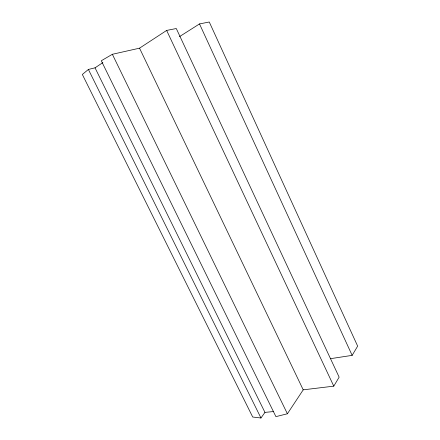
<?xml version="1.0" encoding="UTF-8"?>
<svg xmlns="http://www.w3.org/2000/svg" width="440" height="440" viewBox="0 0 440 440"><rect width="100%" height="100%" fill="white"/><g stroke="black" fill="none" stroke-linecap="round" stroke-linejoin="round"><path stroke-width="0.66" d="M333.779 386.15L339.141 377.163L176.286 28.523L166.645 30.431L139.535 48.175L112.36 54.285L101.305 60.753L275.908 416.631L287.397 413.776L303.215 389.834L333.779 386.15L166.645 30.431M330.49 358.677L352.149 355.366L357.66 346.132L209.27 22L199.502 23.931L179.504 36.614M102.867 62.585L95.035 67.832L88.396 69.454L82.341 74.476L252.709 417.027L260.964 418L264.952 412.39L273.719 411.527M88.396 69.454L260.964 418M95.035 67.832L264.952 412.39M112.36 54.285L287.397 413.776M139.535 48.175L303.215 389.834M199.502 23.931L352.149 355.366"/></g></svg>
